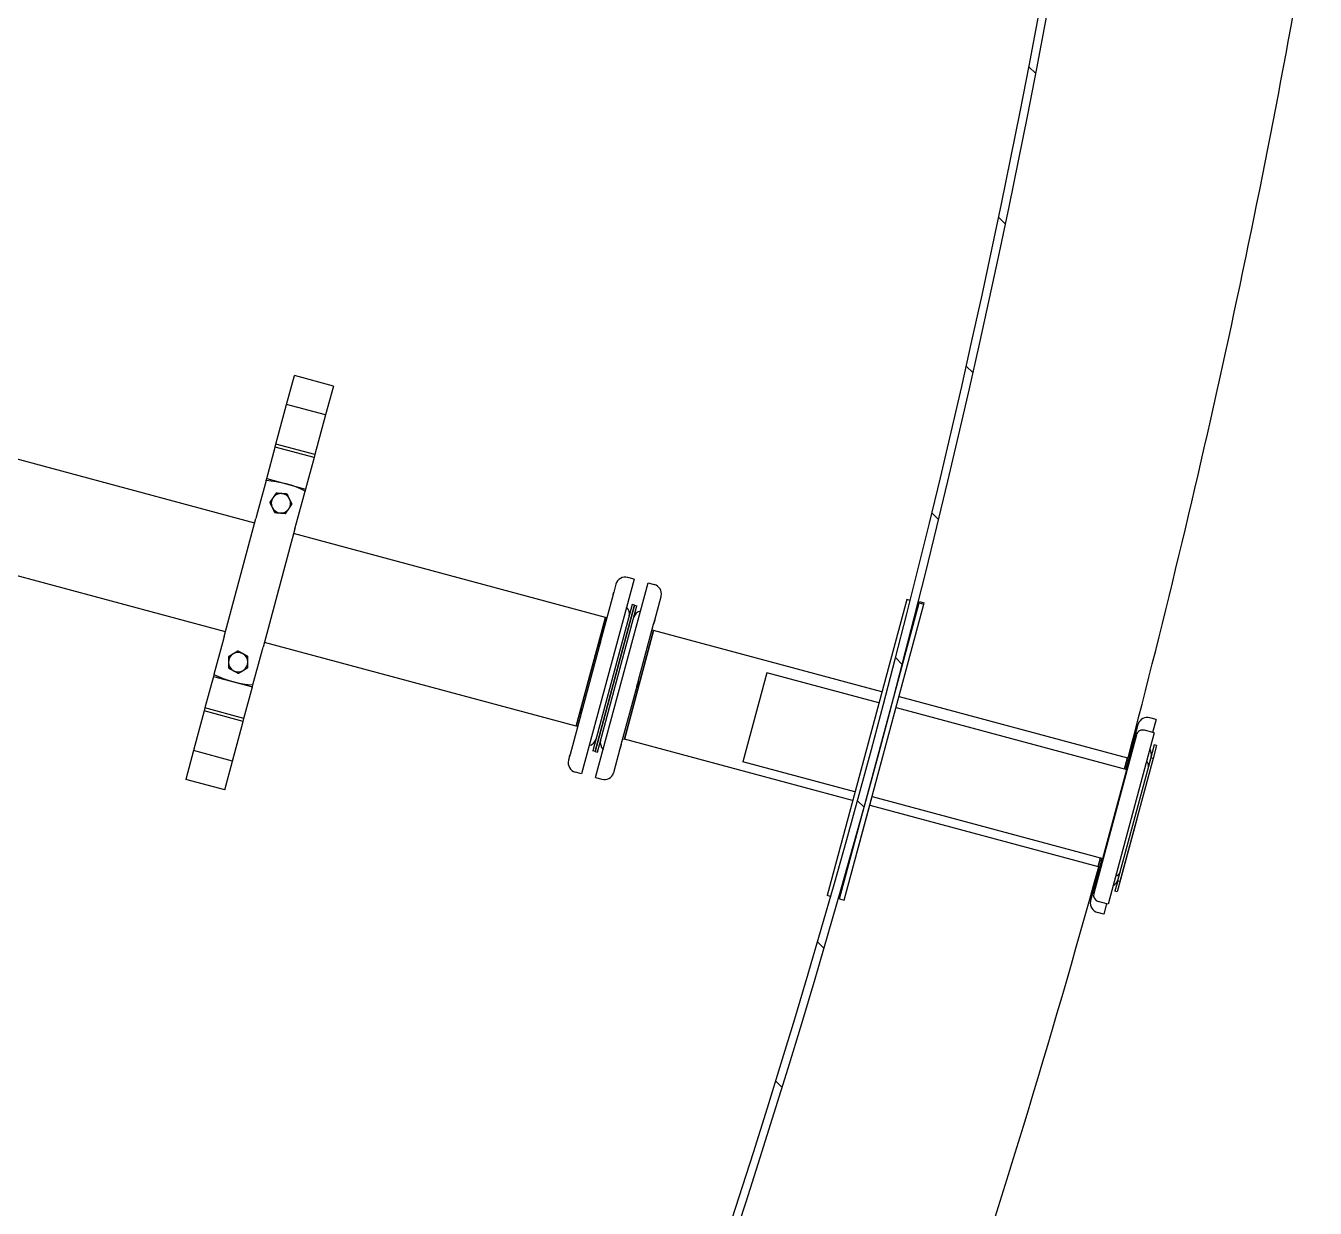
# Model space of a CAD drawing. Header units: millimetres. Extents: x 0 to 118900, y 0 to 84100.
# Drawn here: x 84795 to 87991, y 53124 to 56056 of the extents above; entities that cross this region are included whole.
import ezdxf

# ---------------------------------------------------------------- set-up
doc = ezdxf.new("R2010")
doc.units = ezdxf.units.MM
doc.header["$LTSCALE"] = 100
doc.layers.add('Hatch', color=7, linetype='Continuous', lineweight=18)
doc.layers.add('Visible', color=7, linetype='Continuous', lineweight=25)

msp = doc.modelspace()

# ---------------------------------------------------------------- hatches: boundary and pattern name
at = {"layer": 'Hatch'}
h = msp.add_hatch(dxfattribs=at)
h.set_pattern_fill('ANSI31', color=256, scale=2540, angle=90.00021045915, style=0)
h.set_pattern_definition([(135.00021045915, (0, 0), (-224.5055783671478, -224.5072276832807), [])])
edge = h.paths.add_edge_path()
edge.add_ellipse((63832.26224651564, 60471.07866336872), major_axis=(-2672.617190233979, -23729.97086712215), ratio=1, start_angle=54.41072852725948, end_angle=90)
edge.add_line((87562.23311363779, 57798.46147313475), (87582.10746109768, 57796.22310027855))
edge.add_ellipse((63832.26224651557, 60471.07866336872), major_axis=(12599.99999999995, 20308.86505937751), ratio=1, start_angle=269.99999999999847, end_angle=295.3903101269922, ccw=False)
edge.add_ellipse((63832.26224643614, 60471.07866341878), major_axis=(12800.00000000709, 20183.40902831604), ratio=1, start_angle=269.99999999999994, end_angle=270.5659876099541, ccw=False)
edge.add_ellipse((63832.2622465152, 60471.07866336905), major_axis=(16013.41164640456, 17742.05871489609), ratio=1, start_angle=270, end_angle=279.68616764822156, ccw=False)
edge.add_line((81574.32096141133, 44457.66701696448), (81574.32096141131, 44487.5323560815))

# ---------------------------------------------------------------- linework, layer by layer
at = {"layer": 'Visible'}
for p, q in [((85362.09875508377, 54822.69659375525), (81574.32096141143, 55841.87707456652)), ((85289.5024053964, 54552.89272052126), (81574.32096141143, 55552.53964191855)), ((85441.29156670596, 55117.01617593808), (85460.4829298707, 55188.34075543546)), ((85557.04838199454, 55162.3578099497), (85460.4829298707, 55188.34075543548)), ((85557.04838199454, 55162.3578099497), (85537.85701882979, 55091.03323045228)), ((85414.80485677074, 55018.57848643285), (85441.29156670594, 55117.01617593814)), ((85537.8570188298, 55091.0332304523), (85441.29156670597, 55117.01617593812)), ((85537.8570188298, 55091.0332304523), (85511.3703088946, 54992.595540947)), ((85391.79726177396, 54933.07090553275), (85412.79704892373, 55011.1164813021)), ((85412.7970489237, 55011.11648130211), (85414.80485677074, 55018.57848643281)), ((85509.36250104755, 54985.13353581631), (85412.79704892372, 55011.11648130212)), ((85511.3703088946, 54992.595540947), (85414.80485677077, 55018.57848643282)), ((85509.36250104755, 54985.13353581631), (85488.36271389778, 54907.08796004695)), ((85511.3703088946, 54992.595540947), (85509.36250104758, 54985.13353581631)), ((85390.4693961711, 54928.1359014407), (85369.30699552177, 54849.4859736315)), ((85390.4693961711, 54928.13590144069), (85391.79726177393, 54933.07090553277)), ((85391.79726177396, 54933.07090553275), (85488.36271389779, 54907.08796004693)), ((85488.36271389778, 54907.08796004695), (85487.03484829492, 54902.15295595487)), ((85465.8724476456, 54823.50302814566), (85487.03484829493, 54902.15295595486)), ((85369.30699552181, 54849.4859736315), (85365.25281587994, 54834.41864070259)), ((85286.3483446001, 54541.17067357385), (85365.25281587994, 54834.41864070259)), ((85461.81826800379, 54808.43569521679), (85465.87244764566, 54823.50302814569)), ((85461.8182680038, 54808.43569521679), (85382.91379672395, 54515.18772808804)), ((86231.1878241983, 54588.85008438302), (85458.66420720762, 54796.71364826944)), ((86302.33581200361, 54683.92928206181), (86172.4210845746, 54201.1020214426)), ((86302.33581200361, 54683.92928206186), (86286.88533966379, 54688.08655333958)), ((86207.18464733913, 54191.74816106774), (86337.09937476816, 54674.57542168694)), ((86250.56411828205, 54645.46724503119), (86252.25172928057, 54651.73924060498)), ((86257.47372423748, 54671.1467517464), (86252.25172928057, 54651.739240605)), ((86337.09937476814, 54674.57542168694), (86352.54984710796, 54670.41815040921)), ((86297.81424005727, 54620.94074828674), (86200.11836503063, 54257.85464830111)), ((86303.60816718469, 54619.38177155759), (86205.91229215806, 54256.29567157196)), ((86205.91229215801, 54256.29567157199), (86303.60816718465, 54619.38177155763)), ((86250.56411828205, 54645.46724503124), (86219.46460760293, 54529.88611081378)), ((86303.60816718465, 54619.3817715576), (86297.81424005728, 54620.94074828673)), ((86303.60816718465, 54619.38177155764), (86309.40209431206, 54617.8227948285)), ((86353.61946984385, 54582.0251159026), (86369.45856209545, 54640.89100181008)), ((86978.46751885748, 54633.35603458635), (86780.90005217571, 53899.48472699287)), ((86811.7998967122, 53891.16609681501), (87009.36736339402, 54625.03740440871)), ((86823.38733841105, 53888.04661049898), (87020.95480509287, 54621.91791809269)), ((86910.99455588215, 54259.62814906475), (87010.14049695946, 54628.10341033193)), ((86987.13527093061, 54631.02256575983), (86978.46751885749, 54633.3560345863)), ((87009.36736339399, 54625.03740440876), (87020.95480509283, 54621.91791809273)), ((87010.14049695946, 54628.10341033193), (87021.72835121436, 54624.98545687362)), ((87020.90646748102, 54621.93093119096), (87021.72835121432, 54624.98545687363)), ((86231.18782419826, 54588.85008438298), (86158.59147451093, 54319.04621114897)), ((86158.59147451093, 54319.04621114897), (86231.18782419826, 54588.85008438298)), ((86211.70621928545, 54254.73669484284), (86309.40209431207, 54617.82279482848)), ((86235.05044228319, 54587.81076656351), (86231.18782419822, 54588.85008438297)), ((86350.92898483183, 54556.63123198059), (86278.3326351445, 54286.82735874658)), ((86278.33263514446, 54286.8273587466), (86350.92898483179, 54556.63123198062)), ((86312.67868040499, 54429.86893158435), (86350.91763704605, 54571.98377144362)), ((86347.06636674689, 54557.67054979998), (86350.92898483179, 54556.63123198057)), ((86353.61946984383, 54582.02511590262), (86350.91763704603, 54571.98377144365)), ((86916.8205812742, 54404.36631551356), (86350.92898483179, 54556.63123198058)), ((85282.2941649582, 54526.10334064496), (85261.13176430887, 54447.45341283576)), ((85286.34834460012, 54541.17067357385), (85282.29416495825, 54526.10334064494)), ((86158.591474511, 54319.04621114901), (85386.06785752025, 54526.90977503547)), ((86215.84726372398, 54516.44227522739), (86219.46460760296, 54529.88611081379)), ((85357.69721643272, 54421.47046734996), (85378.85961708204, 54500.12039515916)), ((85378.85961708208, 54500.12039515914), (85382.91379672395, 54515.18772808804)), ((86215.84726372395, 54516.4422752274), (86174.54447796608, 54362.94073388512)), ((85259.80389870607, 54442.51840874361), (85238.80411155625, 54364.47283297426)), ((85261.1317643089, 54447.45341283575), (85259.80389870607, 54442.51840874364)), ((85259.80389870607, 54442.51840874361), (85356.36935082989, 54416.53546325784)), ((86312.67868040499, 54429.86893158436), (86308.85771155372, 54415.66832507975)), ((86631.29829190449, 54451.65843455576), (86571.87207758416, 54230.91767019278)), ((86909.39689267673, 54376.79076297118), (86631.29829190449, 54451.6584345558)), ((85335.36956368008, 54338.4898874885), (85356.36935082986, 54416.5354632579)), ((85356.3693508299, 54416.53546325785), (85357.69721643275, 54421.47046734992)), ((86270.61875271254, 54273.55347704376), (86308.85771155372, 54415.66832507974)), ((85238.80411155625, 54364.47283297427), (85236.79630370924, 54357.01082784358)), ((85335.36956368008, 54338.4898874885), (85238.80411155622, 54364.47283297432)), ((86171.11639219118, 54350.20027484232), (86174.54447796608, 54362.94073388512)), ((86951.88417891208, 54365.35264647742), (87523.53130272194, 54211.45798822)), ((86959.30938058671, 54392.93381939804), (87525.16488265766, 54240.67861487316)), ((85236.79630370926, 54357.01082784359), (85210.30959377406, 54258.57313833822)), ((85333.36175583306, 54331.02788235776), (85236.79630370923, 54357.01082784357)), ((85306.87504589788, 54232.5901928524), (85333.36175583309, 54331.02788235775)), ((85333.36175583306, 54331.02788235776), (85335.36956368008, 54338.48988748846)), ((86171.11639219118, 54350.20027484231), (86143.80494308771, 54248.69744744836)), ((87596.31287046293, 54335.75781255214), (87580.8623981231, 54339.91508382987)), ((87596.31287046296, 54335.75781255207), (87587.67444885199, 54303.65317341653)), ((86162.45409259589, 54318.00689332953), (86158.59147451092, 54319.04621114898)), ((87591.56482396823, 54302.60583507788), (87477.1836590472, 53877.73297278678)), ((87551.41969595847, 54322.85974857074), (87535.5806010511, 54263.9938527931)), ((87591.56482396823, 54302.60583507791), (87567.42432042895, 54309.10476490298)), ((86270.61875271253, 54273.55347704373), (86267.91691953945, 54263.51213118999)), ((86274.47001705952, 54287.86667656602), (86278.33263514446, 54286.82735874657)), ((86844.18854091378, 54134.57204559829), (86278.33263514443, 54286.82735874663)), ((87547.81508307582, 54297.81415772584), (87441.75254833084, 53903.84113996501)), ((87591.7912985166, 54272.76927877698), (87577.3594351734, 54219.13335018346)), ((87597.58522564404, 54271.21030204782), (87588.94618521018, 54239.10336306097)), ((87597.58522564403, 54271.2103020478), (87591.79129851665, 54272.76927877694)), ((85210.30959377404, 54258.57313833822), (85191.11823060925, 54187.24855884084)), ((85306.87504589788, 54232.5901928524), (85210.30959377406, 54258.57313833818)), ((86142.57424157084, 54244.12355306553), (86140.03081064163, 54234.67090814665)), ((86142.57424157085, 54244.12355306553), (86143.80494308773, 54248.69744744836)), ((86205.91229215806, 54256.29567157192), (86200.11836503068, 54257.85464830107)), ((86205.91229215806, 54256.29567157198), (86211.70621928548, 54254.73669484284)), ((86252.07782197632, 54204.6462255422), (86267.91691953946, 54263.51213119)), ((87583.17243913467, 54240.65772875647), (87501.0259661459, 53935.52176402014)), ((87588.96615998409, 54239.09798559846), (87506.81968699532, 53933.96202086213)), ((87525.16488265761, 54240.67861487321), (87517.72318863236, 54213.02160622079)), ((87517.72318863236, 54213.02160622079), (87525.16488265761, 54240.67861487324)), ((87532.87876806565, 54253.95250763674), (87521.58566923243, 54211.98177743971)), ((87529.02750074255, 54239.63929705373), (87525.1648826576, 54240.67861487318)), ((87532.87876806565, 54253.95250763671), (87535.58060105112, 54263.99385279311)), ((87588.9661599841, 54239.09798559852), (87583.17243913467, 54240.65772875652)), ((85287.68368273307, 54161.26561335499), (85306.87504589788, 54232.5901928524)), ((86172.42108457463, 54201.10202144262), (86156.97061223479, 54205.25929272034)), ((86849.97067835643, 54156.04999860816), (86571.87207758415, 54230.91767019282)), ((87464.10508840159, 53990.7172238569), (87523.53130272194, 54211.45798821995)), ((87523.53130272194, 54211.45798821995), (87464.10508840159, 53990.7172238569)), ((87524.4969228635, 54211.19803102695), (87523.53130272192, 54211.45798821996)), ((85287.68368273307, 54161.26561335499), (85191.11823060925, 54187.24855884081)), ((86207.1846473391, 54191.74816106771), (86222.63511967895, 54187.59088978998)), ((86824.25796552219, 53891.08802073245), (86892.47276682095, 54144.60789716644)), ((86892.4579645918, 54144.61188211434), (87464.10508840159, 53990.71722385692)), ((86886.69498352465, 54123.13480218602), (87452.56853297031, 53970.87474163921)), ((87548.31519738078, 54088.09855445962), (87499.8893506174, 53908.12420206219)), ((87458.32617473211, 53992.27298073425), (87452.56853297027, 53970.8747416392)), ((87452.56853297028, 53970.87474163922), (87458.32617473211, 53992.27298073423)), ((87462.1886553322, 53991.23315195316), (87452.57988373215, 53955.52221323687)), ((87465.07070854312, 53990.4572666639), (87464.10508840159, 53990.71722385692)), ((87449.87805074672, 53945.48086808049), (87452.57988373216, 53955.52221323689)), ((87456.43115105522, 53969.83542381976), (87452.56853297027, 53970.87474163921)), ((87449.87805074672, 53945.48086808049), (87434.03895583934, 53886.61497230286)), ((87501.04635585652, 53935.51627485143), (87494.09542348998, 53909.68317879134)), ((87506.81968699532, 53933.96202086214), (87501.0259661459, 53935.52176402013)), ((86789.56780424887, 53897.15125816643), (86780.90005217571, 53899.4847269929)), ((86811.79989671224, 53891.166096815), (86823.38733841106, 53888.04661049898)), ((86824.20962620135, 53891.10102743319), (86824.25796552225, 53891.08802073244)), ((87477.18365904722, 53877.73297278681), (87453.04315550794, 53884.23190261188)), ((87499.88935061739, 53908.12420206215), (87494.09542349003, 53909.68317879128)), ((87466.39814303393, 53852.93055193289), (87450.94767069409, 53857.08782321062)), ((87473.34948771418, 53878.7651803541), (87466.39814303395, 53852.93055193287))]:
    msp.add_line(p, q, dxfattribs=at)
for centre, radius, start, end in [((63832.26224651563, 60471.07866336872), 23879.99999999998, 317.9847997628156, 353.5740712355561), ((63832.26224651563, 60471.07866336872), 23899.99999999997, 317.9316058503842, 353.5740712355562), ((63832.26224651571, 60471.07866336872), 24500, 345.2667618002234, 350.4211339663146), ((85374.08330630194, 54674.80318439531), 253.8621071896982, 63.5809697060873, 86.29914460680983), ((85427.088515093, 54871.79670672795), 23.99999999999997, 145.5886278100168, 205.5886278100292), ((85427.088515093, 54871.79670672795), 23.99999999999998, 85.58862781001194, 145.5886278100028), ((85427.088515093, 54871.79670672795), 23.99999999999998, 25.58862781004451, 85.58862781004578), ((85427.088515093, 54871.79670672795), 23.99999999999998, 325.5886278100168, 25.58862781002918), ((85427.088515093, 54871.79670672795), 23.99999999999998, 205.5886278100445, 265.5886278100458), ((85427.088515093, 54871.79670672795), 23.99999999999996, 265.5886278100119, 325.5886278100028), ((86280.64943274723, 54664.91084482988), 23.99999999999995, 74.94005715635862, 164.9400571564657), ((86346.31394019134, 54647.24244189948), 23.99999999999998, 348.5233788549324, 74.94005715635866), ((86268.77495694433, 54597.68736065648), 21.99999999999997, 344.9400571564873, 47.90436536701608), ((86322.85161013363, 54583.13691118446), 22, 101.9757489458169, 164.9400571564874), ((85321.0780975109, 54477.80966206268), 23.99999999999997, 121.3211807082772, 181.3211807082803), ((85321.0780975109, 54477.80966206268), 23.99999999999998, 61.32118070828582, 121.3211807082772), ((85321.0780975109, 54477.80966206268), 23.99999999999997, 1.321180708280319, 61.32118070828582), ((85321.0780975109, 54477.80966206268), 23.99999999999998, 181.3211807082803, 241.3211807082857), ((85321.0780975109, 54477.80966206268), 23.99999999999997, 301.3211807082773, 1.321180708280361), ((85374.08330630194, 54674.80318439531), 253.8621071896982, 243.5809697060873, 266.2991446068098), ((85321.0780975109, 54477.80966206268), 23.99999999999998, 241.3211807082857, 301.3211807082773), ((87574.62649120652, 54316.73937532011), 23.99999999999991, 74.94005715635862, 161.3567354580838), ((87563.26500534092, 54293.65484263786), 16.000000000005, 74.93247785485158, 164.9324778549073), ((86186.66884920916, 54292.54053194512), 21.99999999999998, 281.975748945817, 344.9400571564873), ((86240.74550239848, 54277.99008247312), 21.99999999999998, 164.9400571564874, 227.904365367016), ((87562.75201540363, 54249.51589114674), 21.99999999999993, 344.9400571564695, 35.33995504731221), ((86163.20651915141, 54228.43500123009), 23.99999999999995, 164.9400571564657, 254.9400571563586), ((86228.87102659557, 54210.76659829971), 23.99999999999998, 254.9400571563586, 341.3567354580838), ((87563.67474171362, 54222.08786620241), 14.00000000000418, 344.9324778549916, 49.55554432964668), ((63832.26224651571, 60471.07866336872), 24500, 338.3527594504115, 344.6133525126718), ((87493.48629960298, 53961.37042797831), 14.00000000000436, 280.3094113798674, 344.9324778549635), ((87480.64590766847, 53944.36906243537), 21.99999999999993, 294.3838688595544, 342.4476257692137), ((87457.18357761072, 53880.26353172034), 23.99999999999991, 168.5233788549324, 254.9400571563586), ((87457.20247059596, 53899.681824877), 16.000000000005, 164.9324778548582, 254.9324778548516)]:
    msp.add_arc(centre, radius, start, end, dxfattribs=at)
for points, weights in [([(85407.28848278524, 54885.35984503043), (85403.65425083024, 54880.05444236345), (85399.45780123524, 54873.92829104759)], [1, 1.048188158588592, 1.019815418649319]), ([(85415.11916433522, 54896.79139901327), (85410.92271474023, 54890.66524769742), (85407.28848278524, 54885.35984503043)], [1.019815418649313, 1.048188158588575, 1]), ([(85428.93452126409, 54895.72560685346), (85422.5227917997, 54896.22024271623), (85415.11916433522, 54896.79139901327)], [1, 1.048188158588583, 1.019815418649316]), ([(85442.74987819298, 54894.65981469364), (85435.3462507285, 54895.23097099069), (85428.93452126409, 54895.72560685346)], [1.019815418649319, 1.048188158588589, 1]), ([(85448.73455357185, 54882.16246855098), (85445.95705606243, 54887.96250708074), (85442.74987819298, 54894.65981469364)], [1, 1.048188158588594, 1.019815418649321]), ([(85454.71922895072, 54869.66512240832), (85451.51205108127, 54876.36243002123), (85448.73455357185, 54882.16246855098)], [1.019815418649322, 1.048188158588595, 1]), ([(85399.45780123524, 54873.92829104759), (85402.6649791047, 54867.23098343469), (85405.44247661413, 54861.43094490493)], [1.019815418649315, 1.048188158588583, 1]), ([(85405.44247661413, 54861.43094490493), (85408.21997412354, 54855.63090637518), (85411.427151993, 54848.93359876227)], [1, 1.04818815858857, 1.019815418649311]), ([(85411.427151993, 54848.93359876227), (85418.83077945746, 54848.36244246523), (85425.24250892187, 54847.86780660246)], [1.01981541864932, 1.048188158588594, 1]), ([(85425.24250892187, 54847.86780660246), (85431.65423838628, 54847.37317073969), (85439.05786585074, 54846.80201444264)], [1, 1.048188158588593, 1.019815418649321]), ([(85439.05786585074, 54846.80201444264), (85443.25431544574, 54852.9281657585), (85446.88854740073, 54858.23356842548)], [1.019815418649313, 1.048188158588573, 1]), ([(85446.88854740073, 54858.23356842548), (85450.52277935573, 54863.53897109246), (85454.71922895072, 54869.66512240832)], [1, 1.048188158588568, 1.019815418649311]), ([(85308.6020587873, 54498.31206333101), (85303.10845692454, 54494.96911883027), (85296.76499189601, 54491.10901901552)], [1, 1.048188158588594, 1.019815418649321]), ([(85296.76499189601, 54491.10901901552), (85296.93620388245, 54483.68536724541), (85297.08447781215, 54477.25629622361)], [1.019815418649319, 1.048188158588589, 1]), ([(85320.4391256786, 54505.51510764649), (85314.09566065007, 54501.65500783174), (85308.6020587873, 54498.31206333101)], [1.019815418649322, 1.048188158588595, 1]), ([(85332.59567848606, 54498.86542917007), (85326.95380269359, 54501.95155569113), (85320.4391256786, 54505.51510764649)], [1, 1.048188158588568, 1.019815418649311]), ([(85344.7522312935, 54492.21575069366), (85338.2375542785, 54495.77930264901), (85332.59567848606, 54498.86542917007)], [1.019815418649313, 1.048188158588573, 1]), ([(85345.07171720965, 54478.36302790175), (85344.92344327996, 54484.79209892354), (85344.7522312935, 54492.21575069366)], [1, 1.048188158588593, 1.019815418649321]), ([(85297.08447781215, 54477.25629622361), (85297.23275174185, 54470.82722520182), (85297.4039637283, 54463.40357343171)], [1, 1.048188158588583, 1.019815418649316]), ([(85297.4039637283, 54463.40357343171), (85303.91864074329, 54459.84002147635), (85309.56051653574, 54456.75389495529)], [1.019815418649313, 1.048188158588575, 1]), ([(85333.55413623448, 54457.30726079435), (85339.04773809724, 54460.65020529509), (85345.39120312578, 54464.51030510984)], [1, 1.04818815858857, 1.019815418649311]), ([(85345.39120312578, 54464.51030510984), (85345.21999113934, 54471.93395687996), (85345.07171720965, 54478.36302790175)], [1.01981541864932, 1.048188158588594, 1]), ([(85309.56051653574, 54456.75389495529), (85315.2023923282, 54453.66776843423), (85321.7170693432, 54450.10421647887)], [1, 1.048188158588592, 1.019815418649319]), ([(85321.7170693432, 54450.10421647887), (85328.06053437173, 54453.96431629362), (85333.55413623448, 54457.30726079435)], [1.019815418649315, 1.048188158588583, 1])]:
    msp.add_rational_spline(points, weights, degree=2, dxfattribs=at)
for points, knots in [([(86252.25172928057, 54651.739240605), (86252.25147265887, 54651.73828687205), (86252.25119354427, 54651.73718658659), (86252.23671065125, 54651.67746583439), (86252.16702023569, 54651.29917837895), (86251.83498076358, 54649.9898148094), (86251.58487796955, 54649.0968792299), (86251.05307485984, 54647.23171550269), (86250.81257235429, 54646.39062301505), (86250.56411828207, 54645.46724503124)], [-2.355385175718739, -2.355385175718739, -2.355385175718739, -2.355385175718739, -2.348881911791591, -2.348881911791591, -2.043887780416591, -2.043887780416591, -1.754333114175544, -1.754333114175544, -1.56067003074882, -1.56067003074882, -1.56067003074882, -1.56067003074882]), ([(86369.45856209545, 54640.89100181008), (86369.46298271824, 54640.90743102664), (86369.46735606916, 54640.92374467309), (86369.67938364451, 54641.71750591545), (86369.780552996, 54642.21284680773), (86369.82889055867, 54642.44207303289), (86369.83443240036, 54642.46711826839), (86369.83465050356, 54642.46706156561)], [-2.355385897472318, -2.355385897472318, -2.355385897472318, -2.355385897472318, -2.349031193155485, -2.349031193155485, -2.043971453062071, -2.043971453062071, -1.958115187183553, -1.958115187183553, -1.958115187183553, -1.958115187183553]), ([(86350.91763704603, 54571.98377144362), (86350.92774479795, 54572.02133683952), (86350.9378257946, 54572.0588657574), (86351.4194343186, 54573.8546559549), (86351.82983758791, 54575.49920057058), (86352.57073148114, 54578.32806900345), (86352.89891782784, 54579.51120161125), (86353.35450529648, 54581.09311039175), (86353.5093987158, 54581.6160372533), (86353.61946984383, 54582.0251159026)], [-2.355385175719605, -2.355385175719605, -2.355385175719605, -2.355385175719605, -2.348881911792458, -2.348881911792458, -2.043887780417346, -2.043887780417346, -1.754333114176159, -1.754333114176159, -1.560670030749367, -1.560670030749367, -1.560670030749367, -1.560670030749367]), ([(86219.46460760295, 54529.88611081377), (86219.456992769, 54529.85781033169), (86219.44936618488, 54529.82940606481), (86219.0750195438, 54528.43238704404), (86218.6816116536, 54526.85094347593), (86217.8003035303, 54523.50014507493), (86217.32445292213, 54521.76819768601), (86216.49944377487, 54518.81335110301), (86216.16497533955, 54517.62304843192), (86215.84726372396, 54516.44227522739)], [-2.355385897473173, -2.355385897473173, -2.355385897473173, -2.355385897473173, -2.349031193156337, -2.349031193156337, -2.043971453062784, -2.043971453062784, -1.754359642054924, -1.754359642054924, -1.560670043043396, -1.560670043043396, -1.560670043043396, -1.560670043043396]), ([(86308.85771155372, 54415.66832507974), (86308.86725903206, 54415.70380822254), (86308.8768088198, 54415.73936006353), (86309.34493773762, 54417.48492032105), (86309.80678456622, 54419.3207167697), (86310.77022362895, 54422.97675428618), (86311.2617636053, 54424.76701111248), (86312.07147583725, 54427.66500680668), (86312.38875566924, 54428.79142814251), (86312.67868040499, 54429.86893158435)], [-2.355385897473158, -2.355385897473158, -2.355385897473158, -2.355385897473158, -2.349031193156322, -2.349031193156322, -2.043971453062818, -2.043971453062818, -1.75435964205497, -1.75435964205497, -1.560670043043428, -1.560670043043428, -1.560670043043428, -1.560670043043428]), ([(86174.54447796608, 54362.94073388512), (86174.533713927, 54362.90072940208), (86174.52296423317, 54362.86071527532), (86174.00873142744, 54360.9436771418), (86173.53964855512, 54359.08105015359), (86172.63658598036, 54355.64948284423), (86172.20847323636, 54354.09497441453), (86171.55737964592, 54351.78646837218), (86171.31718903524, 54350.94653503989), (86171.11639219118, 54350.20027484231)], [-2.35538517571905, -2.35538517571905, -2.35538517571905, -2.35538517571905, -2.348881911791905, -2.348881911791905, -2.043887780416902, -2.043887780416902, -1.75433311417578, -1.75433311417578, -1.56067003074902, -1.56067003074902, -1.56067003074902, -1.56067003074902]), ([(87551.88506464471, 54324.41182114848), (87551.88544742232, 54324.41169848394), (87551.8800265215, 54324.39413307854), (87551.81677563139, 54324.20239050338), (87551.64548098009, 54323.69887717174), (87551.41969595848, 54322.85974857074)], [-3.131039610348444, -3.131039610348444, -3.131039610348444, -3.131039610348444, -3.041740282406015, -3.041740282406015, -2.642668538741958, -2.642668538741958, -2.642668538741958, -2.642668538741958]), ([(86267.91691953946, 54263.51213119), (86267.92062949142, 54263.52591920294), (86267.92436036319, 54263.53984792206), (86268.10409907192, 54264.21374086537), (86268.32920809487, 54265.16964058953), (86268.93950276884, 54267.51313785223), (86269.31170231583, 54268.85984523979), (86270.01737155004, 54271.37118131614), (86270.31886415763, 54272.43894313124), (86270.61875271253, 54273.55347704376)], [-2.35538517571905, -2.35538517571905, -2.35538517571905, -2.35538517571905, -2.348881911791905, -2.348881911791905, -2.043887780416902, -2.043887780416902, -1.75433311417578, -1.75433311417578, -1.56067003074902, -1.56067003074902, -1.56067003074902, -1.56067003074902]), ([(86143.80494308773, 54248.69744744836), (86143.79768288435, 54248.6704649486), (86143.79046263546, 54248.64357082385), (86143.43856533866, 54247.32998464876), (86143.18598141414, 54246.27191245602), (86142.80096539063, 54244.76558049671), (86142.66586996267, 54244.30004757408), (86142.55355676849, 54243.99393098109), (86142.54053823401, 54243.99829482794), (86142.57424157084, 54244.12355306553)], [-2.355385897473158, -2.355385897473158, -2.355385897473158, -2.355385897473158, -2.349031193156322, -2.349031193156322, -2.043971453062818, -2.043971453062818, -1.75435964205497, -1.75435964205497, -1.560670043043428, -1.560670043043428, -1.560670043043428, -1.560670043043428]), ([(87535.58060105112, 54263.9938527931), (87535.57689109983, 54263.98006478277), (87535.57316022877, 54263.96613606626), (87535.3934215536, 54263.29224324765), (87535.16831256123, 54262.33634363714), (87534.55801794003, 54259.99284657056), (87534.1858184152, 54258.64613926533), (87533.48014921069, 54256.13480329937), (87533.17865661292, 54255.06704152084), (87532.87876806565, 54253.95250763673)], [-2.355385175718739, -2.355385175718739, -2.355385175718739, -2.355385175718739, -2.348881911791591, -2.348881911791591, -2.043887780416591, -2.043887780416591, -1.754333114175544, -1.754333114175544, -1.56067003074882, -1.56067003074882, -1.56067003074882, -1.56067003074882]), ([(86251.6122455664, 54203.09424333912), (86251.61276081174, 54203.0940999969), (86251.65828553836, 54203.2312918731), (86251.82667674332, 54203.76559302415), (86251.94358251418, 54204.14732543254), (86252.0778219763, 54204.6462255422)], [-1.958115187184211, -1.958115187184211, -1.958115187184211, -1.958115187184211, -1.754359642054924, -1.754359642054924, -1.560670043043396, -1.560670043043396, -1.560670043043396, -1.560670043043396]), ([(87452.57988373216, 53955.52221323687), (87452.56977598, 53955.48464784001), (87452.5596949831, 53955.44711892116), (87452.07808644649, 53953.65132867689), (87451.66768315947, 53952.00678399538), (87450.92678922253, 53949.1779154001), (87450.59860285063, 53947.9947826986), (87450.14301533494, 53946.41287374316), (87449.98812189559, 53945.88994680721), (87449.87805074672, 53945.48086808049)], [-2.35538517571905, -2.35538517571905, -2.35538517571905, -2.35538517571905, -2.348881911791905, -2.348881911791905, -2.043887780416902, -2.043887780416902, -1.75433311417578, -1.75433311417578, -1.56067003074902, -1.56067003074902, -1.56067003074902, -1.56067003074902]), ([(87434.03895583934, 53886.61497230285), (87434.03453521589, 53886.59854308383), (87434.0301618643, 53886.58222943491), (87433.81813425633, 53885.78846807135), (87433.71696487068, 53885.29312705213), (87433.66862725532, 53885.06390062298), (87433.6630854034, 53885.03885535098), (87433.66286729806, 53885.03891205433)], [-2.355385897473158, -2.355385897473158, -2.355385897473158, -2.355385897473158, -2.349031193156322, -2.349031193156322, -2.043971453062818, -2.043971453062818, -1.958115123564273, -1.958115123564273, -1.958115123564273, -1.958115123564273])]:
    msp.add_open_spline(points, degree=3, knots=knots, dxfattribs=at)

doc.saveas('drawing.dxf')
